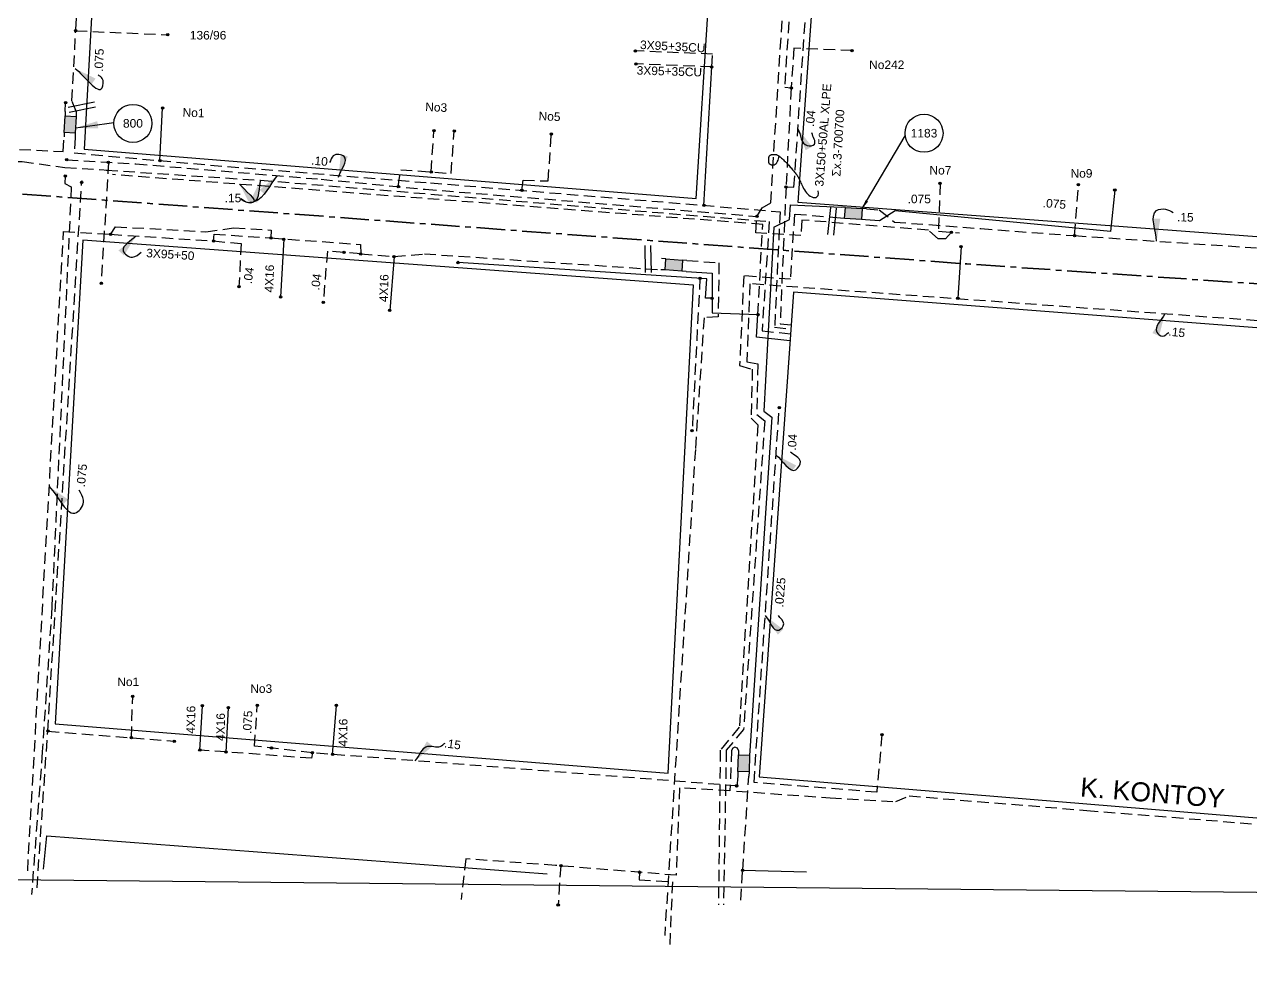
# Model space of a CAD drawing. Header units: millimetres. Extents: x 2893 to 4023, y 216 to 730.
# Drawn here: x 3010.8 to 3147.5, y 216 to 320.5 of the extents above; entities that cross this region are included whole.
import ezdxf

# ---------------------------------------------------------------- set-up
doc = ezdxf.new("R2010")
doc.units = ezdxf.units.MM
doc.linetypes.add('CENTER', pattern=[50.8, 31.75, -6.35, 6.35, -6.35])
doc.linetypes.add('DASHED', pattern=[19.05, 12.7, -6.35])
for name, color, linetype in [('Link Box 4 Διευθύνσεων', 7, 'Continuous'), ('Άγνωστα', 7, 'Continuous'), ('Εναέρια παροχή ΧΤ 4x16', 7, 'Continuous'), ('Επιγραφές - Σχήματα', 7, 'Continuous'), ('Καλώδια ΧΤ   3x150+50AL XLPE', 7, 'DASHED'), ('Καλώδια ΧΤ   3x95+35 CU', 7, 'DASHED'), ('Καλώδια ΧΤ   3x95+50 AL XLPE', 7, 'DASHED'), ('Καλώδια ΧΤ   3x95+50CU', 7, 'DASHED'), ('Συνδέσεις', 7, 'Continuous'), ('Τομή', 7, 'Continuous'), ('Υπόβαθρο ΔΕΗ', 7, 'Continuous'), ('Υπόγεια Καλώδια Δικτύου ΧΤ   .04', 7, 'DASHED'), ('Υπόγεια Καλώδια Δικτύου ΧΤ   .075', 7, 'DASHED'), ('Υπόγεια Καλώδια Δικτύου ΧΤ   .10', 7, 'DASHED'), ('Υπόγεια Καλώδια Δικτύου ΧΤ   .15', 7, 'DASHED'), ('Υπόγεια καλώδια Παροχών ΧΤ   .0225', 7, 'DASHED'), ('Υπόγεια καλώδια Παροχών ΧΤ   .075', 7, 'DASHED')]:
    doc.layers.add(name, color=color, linetype=linetype)
doc.styles.add('arial', font='ARIAL.TTF')
doc.styles.get("Standard").update_dxf_attribs({"font": 'ARIAL.TTF'})
doc.linetypes.add('SYN_LINE', pattern='A,0.5,-0.0001,["/\\/\\/\\/",Standard,S=0.1,R=0,X=0,Y=-0.05],-0.25', length=0.7501)
doc.dimstyles.new('ISO-25', dxfattribs={"dimtxt": 2.5, "dimasz": 2.5, "dimexe": 1.25, "dimexo": 0.625, "dimtad": 1, "dimtxsty": 'Standard', "dimcen": 2.5, "dimadec": 0, "dimazin": 0, "dimtfac": 1, "dimtmove": 0, "dimatfit": 3, "dimfxl": 1, "dimarcsym": 0})

# ---------------------------------------------------------------- blocks, each defined once
blk = doc.blocks.new('LINK BOX 4 ΑΝΑΧΩΡΗΣΕΩΝ')
at = {"layer": 'Link Box 4 Διευθύνσεων', "ltscale": 40}
blk.add_hatch(color=256, dxfattribs=at).paths.add_polyline_path([(-3.54, 0), (-3.54, -4.67), (3.54, -4.67), (3.54, 0)])
for p, q in [((-3.54, 0), (-5.33, 0)), ((5.33, 0), (3.54, 0)), ((-3.54, -4.67), (-5.33, -4.67)), ((5.33, -4.67), (3.54, -4.67))]:
    blk.add_line(p, q, dxfattribs=at)
blk.add_lwpolyline([(-3.54, -4.67), (-3.54, 0), (3.54, 0), (3.54, -4.67)], close=True, dxfattribs=at)
blk = doc.blocks.new('_ΣΥΝΔΕΣΗ')
at = {"layer": 'Συνδέσεις', "linetype": 'SYN_LINE', "ltscale": 40}
blk.add_hatch(color=256, dxfattribs=at).paths.add_polyline_path([(-116.75, 2339.64, 1), (-117.75, 2339.64, 1)])
at = {"layer": 'Συνδέσεις'}
blk.add_circle((-117.25, 2339.64), 0.5, dxfattribs=at)
blk = doc.blocks.new('ΤΟΜΗ')
at = {"layer": 'Τομή', "ltscale": 40}
for p, q in [((-5.68, 0), (5.68, 0)), ((5.68, -2.33), (-5.68, -2.33))]:
    blk.add_line(p, q, dxfattribs=at)

msp = doc.modelspace()

# ---------------------------------------------------------------- linework, layer by layer
at = {"layer": 'Άγνωστα', "color": 2, "linetype": 'DASHED', "ltscale": 0.1}
for points in [[(3096.83, 331.95), (3096.24, 324.64), (3095.55, 313.52), (3096.28, 313.44)], [(3103.07, 317.62), (3096.58, 317.88), (3096.28, 313.44), (3095.7, 302.4), (3095.04, 287.13), (3096.27, 287.02)], [(3022.69, 240.96), (3022.85, 245.57)], [(3013.37, 241.71), (3027.48, 240.58)]]:
    msp.add_lwpolyline(points, dxfattribs=at)
at = {"layer": 'Άγνωστα', "color": 85, "linetype": 'DASHED', "ltscale": 0.1}
msp.add_lwpolyline([(3016.49, 319.82), (3026.75, 319.38)], dxfattribs=at)
at = {"layer": 'Άγνωστα', "color": 173, "ltscale": 0.1}
for points in [[(3086.54, 300.35), (3087.43, 315.79)], [(3025.87, 305.34), (3026.17, 311.19)]]:
    msp.add_lwpolyline(points, dxfattribs=at)
at = {"layer": 'Άγνωστα', "color": 1, "ltscale": 0.1}
msp.add_lwpolyline([(3015.32, 310.81), (3015.36, 311.79)], dxfattribs=at)
at = {"layer": 'Άγνωστα', "color": 1, "linetype": 'DASHED', "ltscale": 0.1}
for points in [[(3056.13, 304.07), (3056.43, 308.68)], [(3058.35, 303.91), (3058.7, 308.63)], [(3020.13, 305.12), (3019.33, 291.66)], [(3052.45, 302.44), (3052.74, 304.33), (3058.35, 303.91)]]:
    msp.add_lwpolyline(points, dxfattribs=at)
at = {"layer": 'Άγνωστα', "color": 173, "linetype": 'DASHED', "ltscale": 0.1}
msp.add_lwpolyline([(3066.24, 302.01), (3066.37, 303.17), (3069.18, 303.07), (3069.53, 308.3)], dxfattribs=at)
at = {"layer": 'Άγνωστα', "color": 85, "ltscale": 0.1}
for points in [[(3132.37, 302.05), (3131.89, 297.43), (3107.89, 299.72), (3106.12, 298.61), (3104.58, 298.72)], [(3094.33, 297.93), (3096.1, 298.79), (3096.21, 300.42), (3101.85, 300.16)], [(3094.33, 297.93), (3093.24, 277.39), (3094.13, 276.74), (3091.65, 239.51)]]:
    msp.add_lwpolyline(points, dxfattribs=at)
at = {"layer": 'Άγνωστα', "color": 151, "linetype": 'DASHED', "ltscale": 0.1}
msp.add_lwpolyline([(3101.77, 298.92), (3096.63, 299.35), (3096.19, 292.11), (3090.99, 292.48), (3090.53, 282.49), (3091.94, 282.07), (3091.8, 276.6), (3092.57, 275.88), (3090.49, 242.16), (3088.36, 239.58), (3088.16, 222.32)], dxfattribs=at)
at = {"layer": 'Άγνωστα', "color": 30, "linetype": 'DASHED', "ltscale": 0.1}
for points in [[(3020.38, 297.11), (3020.93, 297.96), (3030.99, 297.41), (3034.1, 297.84), (3038.3, 297.59), (3038.26, 296.71)], [(3031.87, 296.38), (3031.93, 297.15), (3038.26, 296.71), (3048.26, 295.99), (3048.28, 294.93)], [(3048.28, 294.93), (3051.99, 294.63), (3055.39, 294.94), (3081.73, 293.17)]]:
    msp.add_lwpolyline(points, dxfattribs=at)
at = {"layer": 'Άγνωστα', "color": 30, "ltscale": 0.1}
msp.add_lwpolyline([(3115.22, 295.74), (3114.86, 289.98)], dxfattribs=at)
at = {"layer": 'Άγνωστα', "color": 6, "ltscale": 0.1}
for points in [[(3087.46, 289.98), (3086.71, 290), (3086.86, 292.17), (3059.13, 293.96)], [(3084.55, 292.98), (3087.46, 292.77), (3087.46, 288.37), (3092.57, 288.16)], [(3096.14, 285.25), (3092.42, 285.65), (3092.57, 288.16)]]:
    msp.add_lwpolyline(points, dxfattribs=at)
at = {"layer": 'Άγνωστα', "color": 6, "linetype": 'DASHED', "ltscale": 0.1}
for points in [[(3084.64, 294.21), (3088.22, 293.94), (3088.13, 287.91), (3086.56, 287.82), (3085.59, 273.13), (3082.17, 218.91)], [(3086.1, 292.22), (3085.23, 275.22)]]:
    msp.add_lwpolyline(points, dxfattribs=at)
at = {"layer": 'Άγνωστα', "linetype": 'DASHED', "ltscale": 0.1}
for points in [[(3042.88, 239.29), (3042.77, 238.68), (3030.33, 239.6)], [(3090.41, 239.55), (3090.3, 239.81), (3090.01, 239.91), (3089.76, 239.81), (3089.62, 239.54), (3089.44, 235.04), (3083.82, 235.38), (3083.44, 225.63), (3069.98, 226.72), (3059.98, 227.47), (3059.46, 222.93)], [(3090.32, 236.72), (3090.17, 235.02), (3100.63, 234.27), (3107.93, 233.85), (3109.44, 234.48), (3129.25, 232.86), (3163.26, 230.11), (3162.57, 220.6)], [(3090.67, 222.85), (3090.87, 226.2), (3091.56, 236.68)], [(3070.58, 226.67), (3070.28, 222.31)], [(3079.37, 225.96), (3079.33, 225.12), (3083.03, 224.9), (3082.72, 217.69)]]:
    msp.add_lwpolyline(points, dxfattribs=at)
at = {"layer": 'Άγνωστα', "ltscale": 0.1}
msp.add_lwpolyline([(3090.87, 226.2), (3097.99, 226)], dxfattribs=at)
at = {"layer": 'Εναέρια παροχή ΧΤ 4x16', "color": 30, "ltscale": 0.1}
for points in [[(3039.68, 296.57), (3039.34, 290.14)], [(3051.99, 294.63), (3051.51, 288.64)]]:
    msp.add_lwpolyline(points, dxfattribs=at)
at = {"layer": 'Εναέρια παροχή ΧΤ 4x16', "ltscale": 0.1}
for points in [[(3030.33, 239.6), (3030.62, 244.52)], [(3033.26, 239.35), (3033.52, 244.32)], [(3045.13, 239.11), (3045.56, 244.58)]]:
    msp.add_lwpolyline(points, dxfattribs=at)
at = {"layer": 'Επιγραφές - Σχήματα'}
msp.add_lwpolyline([(2902.66, 226.25), (3910.16, 216.01), (3910.16, 721.1), (2902.66, 721.1)], close=True, dxfattribs=at)
msp.add_lwpolyline([(3094.95, 305.88), (3094.87, 305.68), (3094.81, 305.52), (3094.77, 305.39), (3094.73, 305.29), (3094.7, 305.2), (3094.67, 305.14), (3094.65, 305.08), (3094.63, 305.04), (3094.6, 305), (3094.57, 304.97), (3094.54, 304.94), (3094.51, 304.91), (3094.47, 304.89), (3094.43, 304.87), (3094.39, 304.85), (3094.35, 304.84), (3094.3, 304.83), (3094.26, 304.83), (3094.21, 304.83), (3094.16, 304.83), (3094.12, 304.83), (3094.07, 304.84), (3094.03, 304.86), (3093.99, 304.87), (3093.96, 304.89), (3093.92, 304.91), (3093.9, 304.93), (3093.87, 304.96), (3093.85, 304.99), (3093.83, 305.02), (3093.81, 305.05), (3093.8, 305.09), (3093.79, 305.13), (3093.78, 305.17), (3093.78, 305.21), (3093.77, 305.25), (3093.77, 305.29), (3093.77, 305.33), (3093.77, 305.38), (3093.77, 305.43), (3093.77, 305.47), (3093.77, 305.52), (3093.77, 305.56), (3093.78, 305.61), (3093.78, 305.66), (3093.79, 305.7), (3093.8, 305.74), (3093.81, 305.78), (3093.83, 305.82), (3093.85, 305.85), (3093.87, 305.88), (3093.9, 305.91), (3093.93, 305.93), (3093.96, 305.96), (3094, 305.98), (3094.04, 306), (3094.09, 306.01), (3094.14, 306.02), (3094.2, 306.03), (3094.26, 306.04), (3094.32, 306.04), (3094.38, 306.04), (3094.44, 306.04), (3094.5, 306.03), (3094.56, 306.02), (3094.62, 306.01), (3094.68, 305.99), (3094.74, 305.96), (3094.81, 305.92), (3094.88, 305.88), (3094.95, 305.83), (3095.03, 305.77), (3095.12, 305.7), (3095.21, 305.61), (3095.31, 305.53), (3095.41, 305.43), (3095.51, 305.33), (3095.61, 305.23), (3095.72, 305.13), (3095.82, 305.03), (3095.91, 304.92), (3096.01, 304.82), (3096.1, 304.72), (3096.18, 304.62), (3096.27, 304.52), (3096.35, 304.42), (3096.43, 304.33), (3096.51, 304.24), (3096.58, 304.15), (3096.66, 304.06), (3096.73, 303.97), (3096.8, 303.88), (3096.87, 303.8), (3096.93, 303.71), (3096.99, 303.62), (3097.05, 303.52), (3097.1, 303.42), (3097.15, 303.32), (3097.2, 303.21), (3097.25, 303.09), (3097.31, 302.97), (3097.37, 302.84), (3097.43, 302.7), (3097.5, 302.55), (3097.58, 302.4), (3097.66, 302.24), (3097.76, 302.07), (3097.87, 301.91), (3097.98, 301.76), (3098.11, 301.62), (3098.25, 301.49), (3098.41, 301.37), (3098.57, 301.29), (3098.74, 301.23), (3098.91, 301.21), (3099.05, 301.24), (3099.18, 301.32), (3099.27, 301.46), (3099.31, 301.68), (3099.3, 301.97)], dxfattribs=at)
for centre in [(3022.87, 309.49), (3111.09, 308.39)]:
    msp.add_circle(centre, 2.12, dxfattribs=at)
at = {"layer": 'Καλώδια ΧΤ   3x150+50AL XLPE', "color": 1, "ltscale": 0.1}
msp.add_lwpolyline([(3114.14, 297.35), (3113.48, 296.61), (3112.65, 296.61), (3111.58, 297.58), (3097.48, 298.71), (3097.36, 296.97), (3092.33, 297.28), (3092.45, 299.12), (3093.03, 300.07), (3093.99, 300.64), (3095.78, 329.19), (3096.15, 335.13), (3096.93, 336.12), (3100.16, 378.06)], dxfattribs=at)
at = {"layer": 'Καλώδια ΧΤ   3x95+35 CU', "color": 173, "ltscale": 0.1}
for points in [[(3087.42, 315.79), (3087.51, 317.22), (3078.9, 317.57)], [(3087.42, 315.79), (3078.98, 316.12)]]:
    msp.add_lwpolyline(points, dxfattribs=at)
at = {"layer": 'Καλώδια ΧΤ   3x95+50 AL XLPE', "color": 30, "linetype": 'DASHED', "ltscale": 0.1}
msp.add_lwpolyline([(3020.38, 297.12), (3031.87, 296.38)], dxfattribs=at)
at = {"layer": 'Καλώδια ΧΤ   3x95+50CU', "color": 85, "ltscale": 0.1}
msp.add_lwpolyline([(3016.5, 319.95), (3016.97, 328.33), (3016.97, 328.33)], dxfattribs=at)
at = {"layer": 'Υπόβαθρο ΔΕΗ', "linetype": 'CENTER', "lineweight": 35, "ltscale": 0.1, "flags": 128}
msp.add_lwpolyline([(2893.85, 297.77), (2953.47, 300.74), (2996.96, 302.61), (3115.87, 293.82), (3226.51, 286.22), (3293.94, 281.56), (3300.46, 344.74), (3301.71, 358.42), (3357.18, 352.96), (3357.96, 357.78), (3417.27, 353.49), (3424.72, 352.5), (3434.54, 348.33), (3439.86, 344.74), (3475.03, 322.6), (3493.29, 309.51, -0.041124), (3501.86, 302.22), (3539.98, 263.99), (3578.76, 222.97)], format="xyb", dxfattribs=at)
at = {"layer": 'Υπόβαθρο ΔΕΗ', "ltscale": 0.1}
for points in [[(3019.55, 344.74), (3017.43, 306.63), (3085.67, 301.11), (3088.44, 344.74)], [(3100.17, 344.74), (3097.01, 300.7), (3167.08, 295.46), (3170.6, 344.74)], [(3012.9, 226.32), (3013.27, 230.01), (3069.06, 225.8)]]:
    msp.add_lwpolyline(points, dxfattribs=at)
for points in [[(3014.18, 242.51), (3082.55, 237), (3085.4, 291.44), (3017.29, 296.48)], [(3162.63, 230.86), (3166.57, 285.28), (3096.52, 290.67), (3092.71, 236.6)]]:
    msp.add_lwpolyline(points, close=True, dxfattribs=at)
at = {"layer": 'Υπόγεια Καλώδια Δικτύου ΧΤ   .04', "color": 2, "ltscale": 0.1}
msp.add_lwpolyline([(3095.7, 302.4), (3096.59, 302.38), (3098.83, 335.85), (3099.53, 345.64)], dxfattribs=at)
at = {"layer": 'Υπόγεια Καλώδια Δικτύου ΧΤ   .04', "color": 30, "ltscale": 0.1}
for points in [[(3031.87, 296.38), (3034.93, 296.09), (3034.69, 291.27)], [(3048.28, 294.93), (3044.55, 295.25), (3044.09, 289.52)]]:
    msp.add_lwpolyline(points, dxfattribs=at)
at = {"layer": 'Υπόγεια Καλώδια Δικτύου ΧΤ   .075', "color": 2, "linetype": 'DASHED', "ltscale": 0.1}
for points in [[(3015.32, 303.61), (3015.26, 302.79), (3015.99, 302.41), (3013.82, 255.49), (3012.76, 239.39), (3011.56, 223.47)], [(3012.17, 224.22), (3013.37, 241.71), (3017.15, 302.93)]]:
    msp.add_lwpolyline(points, dxfattribs=at)
at = {"layer": 'Υπόγεια Καλώδια Δικτύου ΧΤ   .075', "color": 1, "ltscale": 0.1}
msp.add_lwpolyline([(3112.88, 302.81), (3112.7, 297.46), (3115.06, 297.28)], dxfattribs=at)
at = {"layer": 'Υπόγεια Καλώδια Δικτύου ΧΤ   .075', "color": 85, "ltscale": 0.1}
msp.add_lwpolyline([(3127.89, 296.97), (3128.31, 302.64)], dxfattribs=at)
at = {"layer": 'Υπόγεια Καλώδια Δικτύου ΧΤ   .10', "color": 5, "ltscale": 0.1}
msp.add_lwpolyline([(2998.54, 299.22), (2999.64, 299.28), (2999.48, 306.36), (3006.4, 306.79), (3015.1, 306.35), (3015.18, 307.99)], dxfattribs=at)
at = {"layer": 'Υπόγεια Καλώδια Δικτύου ΧΤ   .10', "color": 173, "ltscale": 0.1}
msp.add_lwpolyline([(3016.42, 307.93), (3016.33, 306.19), (3031.52, 304.84), (3056.05, 302.85), (3086.44, 300.36), (3095.03, 299.63), (3094.43, 286.75), (3096.23, 286.56)], dxfattribs=at)
at = {"layer": 'Υπόγεια Καλώδια Δικτύου ΧΤ   .10', "ltscale": 0.1}
msp.add_lwpolyline([(3003.96, 305.32), (3010.51, 305.24), (3015.29, 304.58), (3020.19, 304.26)], dxfattribs=at)
at = {"layer": 'Υπόγεια Καλώδια Δικτύου ΧΤ   .15', "color": 1, "ltscale": 0.1}
msp.add_lwpolyline([(3015.48, 305.44), (3023.2, 304.98), (3043.87, 303.26), (3055.46, 302.15), (3092.45, 299.12)], dxfattribs=at)
at = {"layer": 'Υπόγεια Καλώδια Δικτύου ΧΤ   .15', "ltscale": 0.1}
for points in [[(3019.9, 304.28), (3037.11, 303.15), (3093.83, 298.54), (3093.03, 286.36), (3096.19, 286.01)], [(3090.18, 235.59), (3042.88, 239.29)]]:
    msp.add_lwpolyline(points, dxfattribs=at)
at = {"layer": 'Υπόγεια Καλώδια Δικτύου ΧΤ   .15', "color": 6, "ltscale": 0.1}
msp.add_lwpolyline([(3092.57, 288.16), (3093.1, 298.22), (3020.58, 303.79)], dxfattribs=at)
at = {"layer": 'Υπόγεια Καλώδια Δικτύου ΧΤ   .15', "color": 85, "ltscale": 0.1}
msp.add_lwpolyline([(3104.67, 299.96), (3106.09, 299.85), (3107.81, 298.49), (3117.43, 297.75), (3127.89, 296.97), (3167.88, 294.28), (3174.39, 294.06)], dxfattribs=at)
at = {"layer": 'Υπόγεια Καλώδια Δικτύου ΧΤ   .15', "color": 30, "ltscale": 0.1}
msp.add_lwpolyline([(3167.13, 284.13), (3167.33, 286.1), (3091.68, 291.6), (3091.33, 282.91), (3092.56, 282.68), (3092.44, 277.02), (3093.33, 276.33), (3090.97, 241.9), (3089.03, 239.57), (3088.73, 222.34)], dxfattribs=at)
at = {"layer": 'Υπόγεια καλώδια Παροχών ΧΤ   .0225', "ltscale": 0.1}
msp.add_lwpolyline([(3106.39, 241.29), (3105.82, 234.89), (3092.13, 235.98), (3094.94, 277.78)], dxfattribs=at)
at = {"layer": 'Υπόγεια καλώδια Παροχών ΧΤ   .075', "color": 85, "ltscale": 0.1}
msp.add_lwpolyline([(3016.56, 310.75), (3016.06, 312), (3016.48, 319.69)], dxfattribs=at)
at = {"layer": 'Υπόγεια καλώδια Παροχών ΧΤ   .075', "color": 30, "ltscale": 0.1}
msp.add_lwpolyline([(3011.13, 226.12), (3015.13, 297.45), (3020.38, 297.12)], dxfattribs=at)
at = {"layer": 'Υπόγεια καλώδια Παροχών ΧΤ   .075', "ltscale": 0.1}
msp.add_lwpolyline([(3042.88, 239.29), (3036.43, 240.03), (3036.73, 244.58)], dxfattribs=at)

# ---------------------------------------------------------------- block references
at = {"layer": 'Link Box 4 Διευθύνσεων'}
for p, xscale, yscale, zscale, rotation in [((3015.25, 309.4), 0.2649871955223411, 0.2649871955223411, 0.2649871955223411, 87.20402031424159), ((3103.26, 300.06), 0.2649871955223103, 0.2649871955223103, 0.2649871955223103, 355.943000178095), ((3083.23, 294.31), 0.2649871955223103, 0.2649871955223103, 0.2649871955223103, 355.943000178095), ((3090.37, 238.14), 0.2649871955223218, 0.2649871955223218, 0.2649871955223218, 88.14134431104384)]:
    msp.add_blockref('LINK BOX 4 ΑΝΑΧΩΡΗΣΕΩΝ', p, dxfattribs=dict(at, xscale=xscale, yscale=yscale, zscale=zscale, rotation=rotation))
at = {"layer": 'Συνδέσεις', "xscale": 0.2649871955223772, "yscale": 0.2649871955223772, "zscale": 0.2649871955223772}
for p in [(3047.56, -300.15), (3057.82, -300.6), (3109.97, -302.4), (3134.13, -302.36), (3110.05, -303.85), (3118.49, -304.18), (3127.35, -306.53), (3046.43, -308.18), (3057.24, -308.78), (3087.5, -311.3), (3089.77, -311.34), (3100.6, -311.68), (3046.55, -314.53), (3051.2, -314.84), (3056.94, -314.63), (3046.39, -316.35), (3087.2, -315.9), (3048.22, -317.04), (3083.52, -317.53), (3126.77, -317.58), (3143.94, -317.16), (3159.38, -317.33), (3163.44, -317.92), (3097.31, -317.96), (3117.61, -319.62), (3123.52, -320.84), (3051.45, -322.86), (3069.33, -323.26), (3070.75, -323.4), (3145.21, -322.62), (3158.96, -323.01), (3062.94, -323.6), (3146.29, -324.22), (3077.48, -324.88), (3079.35, -325.04), (3083.06, -325.34), (3090.2, -326), (3050.4, -328.32), (3065.76, -328.7), (3117.18, -327.75), (3070.41, -329.83), (3118.53, -329.98), (3145.93, -329.98), (3075.16, -330.45), (3082.58, -331.34), (3123.65, -331.81), (3126.01, -342.19), (3116.3, -344.74), (3053.92, -374.4), (3061.69, -375.44), (3064.59, -375.64), (3067.8, -375.38), (3076.63, -375.38), (3044.45, -378.25), (3053.76, -379), (3058.55, -379.39), (3137.46, -378.67), (3061.4, -380.36), (3064.33, -380.61), (3069.39, -380.14), (3073.95, -380.67), (3076.2, -380.85), (3121.26, -384.37), (3101.66, -393.29), (3110.44, -394), (3121.93, -393.78), (3101.36, -397.65)]:
    msp.add_blockref('_ΣΥΝΔΕΣΗ', p, dxfattribs=at)
at = {"layer": 'Τομή'}
for p, xscale, yscale, zscale, rotation in [((3017.11, 311.6), 0.2649871955223985, 0.2649871955223985, 0.2649871955223985, 11.0952442378948), ((3101.14, 298.53), 0.2649871955224952, 0.2649871955224952, 0.2649871955224952, 263.7937012563078), ((3080.63, 294.38), 0.2649871955224233, 0.2649871955224233, 0.2649871955224233, 271.0571893496134)]:
    msp.add_blockref('ΤΟΜΗ', p, dxfattribs=dict(at, xscale=xscale, yscale=yscale, zscale=zscale, rotation=rotation))

# ---------------------------------------------------------------- texts
at = {"layer": 'Εναέρια παροχή ΧΤ 4x16', "char_height": 0.954, "width": 89.2327, "attachment_point": 1, "style": 'arial'}
for insert, rotation in [((3037.56, 290.64), 88.2883), ((3050.33, 289.57), 88.2883), ((3028.83, 241.43), 89.2551), ((3032.14, 240.62), 89.2551), ((3045.8, 239.99), 89.2551)]:
    msp.add_mtext('4X16', dxfattribs=dict(at, insert=insert, rotation=rotation))
at = {"layer": 'Επιγραφές - Σχήματα'}
for s, p in [('136/96', (3029.21, 318.85)), ('No242', (3104.97, 315.55)), ('No7', (3111.7, 303.79)), ('No9', (3127.43, 303.44)), ('No1', (3021.12, 246.73)), ('No3', (3035.95, 245.97))]:
    msp.add_text(s, height=0.954, dxfattribs=at).set_placement(p)
for s, rotation, p in [('No3', 357.5092, (3055.45, 310.87)), ('No1', 358.0541, (3028.39, 310.25)), ('No5', 357.5092, (3068.09, 309.85))]:
    msp.add_text(s, height=0.954, rotation=rotation, dxfattribs=at).set_placement(p)
at = {"layer": 'Επιγραφές - Σχήματα', "insert": (3101.52, 307.3), "char_height": 0.954, "width": 2.8684, "attachment_point": 5, "rotation": 86.5596}
msp.add_mtext('Σx.3-700700', dxfattribs=at)
at = {"layer": 'Επιγραφές - Σχήματα', "char_height": 0.954, "width": 2.4448, "attachment_point": 5}
for s, insert in [('800', (3022.87, 309.49)), ('1183', (3111.09, 308.39))]:
    msp.add_mtext(s, dxfattribs=dict(at, insert=insert))
at = {"layer": 'Επιγραφές - Σχήματα', "insert": (3128.62, 236.54), "char_height": 2.12, "width": 45.1012, "attachment_point": 1, "rotation": 355.3527, "style": 'arial'}
msp.add_mtext('K. KONTOY', dxfattribs=at)
at = {"layer": 'Καλώδια ΧΤ   3x150+50AL XLPE', "insert": (3098.91, 302.49), "char_height": 0.954, "width": 89.2327, "attachment_point": 1, "rotation": 85.5104, "style": 'arial'}
msp.add_mtext('3X150+50AL XLPE', dxfattribs=at)
at = {"layer": 'Καλώδια ΧΤ   3x95+35 CU', "char_height": 0.954, "width": 89.2327, "attachment_point": 1, "style": 'arial'}
for insert, rotation in [((3079.45, 318.75), 357.0178), ((3079.06, 315.89), 358.2984)]:
    msp.add_mtext('3X95+35CU', dxfattribs=dict(at, insert=insert, rotation=rotation))
at = {"layer": 'Καλώδια ΧΤ   3x95+50 AL XLPE', "insert": (3024.39, 295.53), "char_height": 0.954, "width": 89.2327, "attachment_point": 1, "rotation": 356.3402, "style": 'arial'}
msp.add_mtext('3X95+50', dxfattribs=at)
at = {"layer": 'Υπόγεια Καλώδια Δικτύου ΧΤ   .04', "char_height": 0.954, "width": 89.2327, "attachment_point": 1, "style": 'arial'}
for insert, rotation in [((3097.86, 309.17), 84.7041), ((3035.16, 291.68), 81.7151), ((3042.69, 290.97), 81.7151), ((3095.86, 273.04), 86.3438)]:
    msp.add_mtext('.04', dxfattribs=dict(at, insert=insert, rotation=rotation))
at = {"layer": 'Υπόγεια Καλώδια Δικτύου ΧΤ   .075', "insert": (3109.26, 301.54), "char_height": 0.954, "width": 89.2327, "attachment_point": 1, "style": 'arial'}
msp.add_mtext('.075', dxfattribs=at)
at = {"layer": 'Υπόγεια Καλώδια Δικτύου ΧΤ   .075', "insert": (3124.38, 301.11), "char_height": 0.954, "width": 89.2327, "attachment_point": 1, "rotation": 355.2974, "style": 'arial'}
msp.add_mtext('.075', dxfattribs=at)
at = {"layer": 'Υπόγεια Καλώδια Δικτύου ΧΤ   .10', "insert": (3042.79, 305.84), "char_height": 0.954, "width": 89.2327, "attachment_point": 1, "rotation": 355.5576, "style": 'arial'}
msp.add_mtext('.10', dxfattribs=at)
at = {"layer": 'Υπόγεια Καλώδια Δικτύου ΧΤ   .15', "insert": (3033.1, 301.65), "char_height": 0.954, "width": 89.2327, "attachment_point": 1, "style": 'arial'}
msp.add_mtext('.15', dxfattribs=at)
at = {"layer": 'Υπόγεια Καλώδια Δικτύου ΧΤ   .15', "char_height": 0.954, "width": 89.2327, "attachment_point": 1, "style": 'arial'}
for insert, rotation in [((3139.31, 299.51), 359.515), ((3138.42, 286.77), 353.8576), ((3057.67, 240.85), 352.1046)]:
    msp.add_mtext('.15', dxfattribs=dict(at, insert=insert, rotation=rotation))
at = {"layer": 'Υπόγεια καλώδια Παροχών ΧΤ   .0225'}
msp.add_text('.0225', height=0.954, rotation=85.4013, dxfattribs=at).set_placement((3095.39, 255.48))
at = {"layer": 'Υπόγεια καλώδια Παροχών ΧΤ   .075', "char_height": 0.954, "width": 89.2327, "attachment_point": 1, "style": 'arial'}
for insert, rotation in [((3018.56, 315.27), 87.6441), ((3016.56, 268.98), 84.4856), ((3035.1, 241.44), 86.6298)]:
    msp.add_mtext('.075', dxfattribs=dict(at, insert=insert, rotation=rotation))

# ---------------------------------------------------------------- leaders
at = {"layer": 'Επιγραφές - Σχήματα', "path_type": 1}
for points, override in [([(3016.42, 315.6), (3019.44, 313.47), (3019.44, 314.51), (3019, 314.9)], {"dimgap": 0.625, "dimtad": 0}), ([(3016.47, 308.99), (3020.75, 309.58)], {"dimtad": 0}), ([(3097.03, 308.88), (3098.07, 307.01), (3098.87, 307.16), (3098.59, 308.42)], {"dimtad": 0}), ([(3045.8, 303.5), (3046.41, 305.8), (3045.21, 305.89), (3044.79, 305.12)], {"dimgap": 0.625, "dimtad": 0}), ([(3038.97, 303.67), (3036.34, 300.73), (3035.59, 300.67), (3034.9, 301.07)], {"dimgap": 0.625, "dimtad": 0}), ([(3034.76, 302.72), (3036.26, 300.69), (3035.82, 300.64)], {"dimgap": 0.625, "dimtad": 0}), ([(3037.11, 303.15), (3036.33, 300.72), (3035.24, 300.81), (3034.9, 301.07)], {"dimgap": 0.625, "dimtad": 0}), ([(3137.03, 296.35), (3137.03, 299.77), (3138.02, 299.93), (3138.89, 299.54)], {"dimgap": 0.625, "dimtad": 0}), ([(3023.2, 296.93), (3021.77, 295.28), (3022.81, 294.56), (3023.8, 295.11)], {"dimgap": 0.625, "dimtad": 0}), ([(3137.93, 288.24), (3137.05, 286.21), (3137.69, 285.77), (3138.39, 286.15)], {"dimgap": 0.625, "dimtad": 0}), ([(3094.59, 272.5), (3096.78, 270.86), (3097.3, 271.77), (3096.21, 272.82)], {"dimgap": 0.625, "dimtad": 0}), ([(3013.53, 268.98), (3016.57, 266.09), (3017.36, 267.46), (3016.87, 268.58)], {"dimgap": 0.625, "dimtad": 0}), ([(3093.38, 254.59), (3094.89, 252.97), (3095.44, 253.66), (3094.85, 254.61)], {"dimgap": 0.625, "dimtad": 0}), ([(3054.36, 238.39), (3055.74, 240.03), (3057.13, 240.01), (3057.68, 240.37)], {"dimgap": 0.625, "dimtad": 0})]:
    msp.add_leader(points, dimstyle='ISO-25', override=override, dxfattribs=at)
at = {"layer": 'Επιγραφές - Σχήματα'}
msp.add_leader([(3104.2, 299.99), (3108.99, 308.1)], dimstyle='ISO-25', override={"dimasz": 1, "dimgap": 0.625, "dimtad": 0}, dxfattribs=at)

doc.saveas('drawing.dxf')
